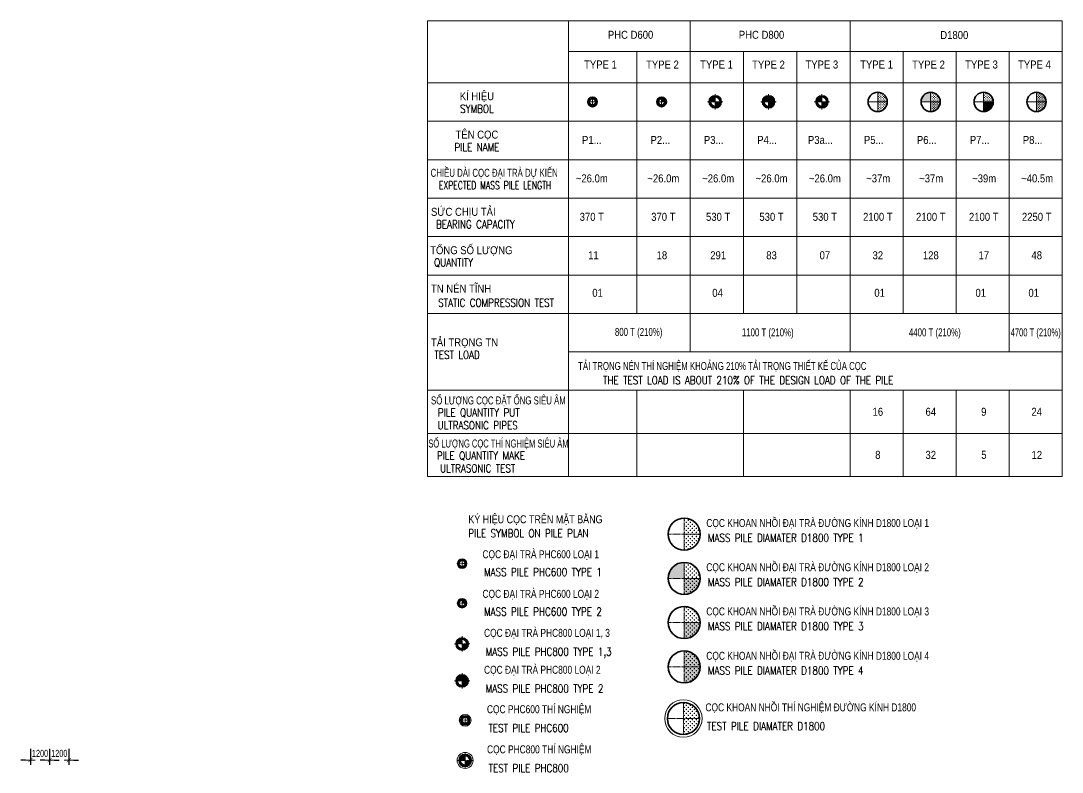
# Model space of a CAD drawing. Header units: millimetres. Extents: x -270655 to 676466, y -1281 to 105022.
# Drawn here: x 206000 to 271027, y 53356 to 100271 of the extents above; entities that cross this region are included whole.
import ezdxf
from ezdxf.enums import TextEntityAlignment as Align

# ---------------------------------------------------------------- set-up
doc = ezdxf.new("R2010")
doc.units = ezdxf.units.MM
doc.linetypes.add('CENTER2', pattern=[1.125, 0.75, -0.125, 0.125, -0.125])
doc.linetypes.add('HIDDEN2', pattern=[4.762499999999999, 3.175, -1.5875])
doc.layers.get('0').update_dxf_attribs({"lineweight": 20})
doc.layers.get('Defpoints').update_dxf_attribs({"color": 151, "lineweight": 9})
for name, color, linetype, lineweight in [('CHI', 3, 'Continuous', 20), ('NDC_S_AXIS', 5, 'CENTER2', 13), ('NDC_S_BEAM', 3, 'HIDDEN2', 20), ('NDC_S_CONTINUOUS', 3, 'Continuous', 20), ('NDC_S_DIM', 1, 'Continuous', 15), ('NDC_S_ENG TEXT', 2, 'Continuous', 20), ('NDC_S_HATCH MATERIAL', 8, 'Continuous', 13), ('NDC_S_PILE', 4, 'Continuous', 35), ('NDC_S_VN TEXT', 7, 'Continuous', 20), ('Text', 7, 'Continuous', 20)]:
    doc.layers.add(name, color=color, linetype=linetype, lineweight=lineweight)
doc.styles.add('NDC_ARIAL', font='arial.ttf', dxfattribs={"width": 0.85})
doc.styles.add('NDC_DIM', font='', dxfattribs={"width": 0.75})
doc.styles.add('NDC_EN TXT', font='romans.shx', dxfattribs={"width": 0.8})
doc.styles.add('NDC_VIE TXT', font='arial.ttf', dxfattribs={"width": 0.8})
doc.styles.get('NDC_DIM').set_extended_font_data('Dotum')
doc.dimstyles.new('NDC_dim_200', dxfattribs={"dimscale": 200, "dimtxt": 2.2, "dimasz": 1.5, "dimexe": 1.5, "dimexo": 2.5, "dimgap": 1, "dimtad": 1, "dimdec": 0, "dimzin": 0, "dimdsep": 46, "dimtxsty": 'NDC_DIM', "dimblk": 'DIMMARK', "dimcen": 0.09, "dimdle": 1.2, "dimclrd": 1, "dimclre": 1, "dimclrt": 3, "dimadec": 0, "dimazin": 0, "dimtfac": 1, "dimtdec": 0, "dimtix": 1, "dimtofl": 0, "dimtmove": 0, "dimatfit": 3, "dimfxl": 6, "dimfxlon": 1, "dimtolj": 1, "dimtzin": 0, "dimarcsym": 0})
pattern_1 = [(0, (-1017.944527687039, -28199.02566761052), (0, 55.88), [40.64, -15.24]), (90, (-1017.944527687039, -28199.02566761052), (-55.88, 3.421663156817705e-15), [40.64, -15.24])]

# ---------------------------------------------------------------- blocks, each defined once
blk = doc.blocks.new('P1000')
at = {"layer": 'NDC_S_AXIS', "ltscale": 250}
for p, q in [((-499.9999999999854, 0), (499.9999999999854, 0)), ((1.455191522836685e-11, 500), (-1.455191522836685e-11, -500))]:
    blk.add_line(p, q, dxfattribs=at)
at = {"layer": 'NDC_S_PILE'}
blk.add_circle((1.455191522836685e-11, 0), 500, dxfattribs=at)
blk = doc.blocks.new('D2000')
at = {"layer": 'NDC_S_HATCH MATERIAL'}
h = blk.add_hatch(dxfattribs=at)
h.set_pattern_fill('CROSS', color=256, scale=20)
h.set_pattern_definition([(0, (0, 0), (127, 127), [63.5, -190.5]), (90, (31.75, -31.75), (-127, 127), [63.5, -190.5])])
h.paths.add_polyline_path([(2.91038304567337e-11, 1000), (-5.684341886080801e-14, 0), (1000.000000000029, 0, 0.4142135623730951)])
h.paths.add_polyline_path([(1000.000000000029, 0), (-5.684341886080801e-14, -5.684341886080801e-14), (-2.91038304567337e-11, -1000, 0.4142135623731121)])
at = {"layer": 'NDC_S_AXIS', "ltscale": 250}
for p, q in [((2.91038304567337e-11, 1000), (-2.91038304567337e-11, -1000)), ((-999.9999999999709, 0), (1000.000000000029, 0))]:
    blk.add_line(p, q, dxfattribs=at)
at = {"layer": 'NDC_S_PILE'}
blk.add_circle((2.91038304567337e-11, 0), 1000, dxfattribs=at)
blk = doc.blocks.new('DIMMARK')
at = {"layer": 'NDC_S_DIM', "color": 1}
blk.add_line((-1.5, 0), (1, 0), dxfattribs=at)
at = {"layer": 'NDC_S_DIM', "color": 2, "const_width": 0.1}
blk.add_lwpolyline([(-0.4242640687119285, -0.4242640687119285), (0.4242640687119285, 0.4242640687119285)], dxfattribs=at)
blk = doc.blocks.new('*D781')
at = {"layer": 'Defpoints', "color": 0, "transparency": 16777216}
for p in [(207800.0000000023, 55307.20478105498), (208999.9999999976, 55307.20478105498), (207800.0000000023, 54107.20478105498)]:
    blk.add_point(p, dxfattribs=at)
at = {"layer": 'NDC_S_DIM', "color": 1, "lineweight": -2, "transparency": 16777216}
for p, q in [((207800.0000000023, 54807.20478105498), (207800.0000000023, 53807.20478105498)), ((208999.9999999976, 54807.20478105498), (208999.9999999976, 53807.20478105498)), ((207500.0000000023, 54107.20478105498), (207200.0000000023, 54107.20478105498)), ((209299.9999999976, 54107.20478105498), (209599.9999999976, 54107.20478105498))]:
    blk.add_line(p, q, dxfattribs=at)
at = {"layer": 'NDC_S_DIM', "color": 1, "lineweight": -2, "transparency": 16777216, "xscale": 300, "yscale": 300, "zscale": 300}
blk.add_blockref('DIMMARK', (207800.0000000023, 54107.20478105498), dxfattribs=at)
at = {"layer": 'NDC_S_DIM', "color": 1, "lineweight": -2, "transparency": 16777216, "xscale": 300, "yscale": 300, "zscale": 300, "rotation": 180}
blk.add_blockref('DIMMARK', (208999.9999999976, 54107.20478105498), dxfattribs=at)
at = {"layer": 'NDC_S_DIM', "color": 3, "transparency": 16777216, "insert": (208400, 54527.50328851767), "char_height": 440.0000000000001, "attachment_point": 5, "style": 'NDC_DIM'}
blk.add_mtext('\\A1;1200', dxfattribs=at)
blk = doc.blocks.new('*D828')
at = {"layer": 'Defpoints', "color": 0, "transparency": 16777216}
for p in [(206600.000000007, 55307.20478105498), (207800.0000000023, 55307.20478105498), (207800.0000000023, 54107.20478105498)]:
    blk.add_point(p, dxfattribs=at)
at = {"layer": 'NDC_S_DIM', "color": 1, "lineweight": -2, "transparency": 16777216}
for p, q in [((206600.000000007, 54807.20478105498), (206600.000000007, 53807.20478105498)), ((207800.0000000023, 54807.20478105498), (207800.0000000023, 53807.20478105498)), ((206300.000000007, 54107.20478105498), (206000.000000007, 54107.20478105498)), ((208100.0000000023, 54107.20478105498), (208400.0000000023, 54107.20478105498))]:
    blk.add_line(p, q, dxfattribs=at)
at = {"layer": 'NDC_S_DIM', "color": 1, "lineweight": -2, "transparency": 16777216, "xscale": 300, "yscale": 300, "zscale": 300}
blk.add_blockref('DIMMARK', (206600.000000007, 54107.20478105498), dxfattribs=at)
at = {"layer": 'NDC_S_DIM', "color": 1, "lineweight": -2, "transparency": 16777216, "xscale": 300, "yscale": 300, "zscale": 300, "rotation": 180}
blk.add_blockref('DIMMARK', (207800.0000000023, 54107.20478105498), dxfattribs=at)
at = {"layer": 'NDC_S_DIM', "color": 3, "transparency": 16777216, "insert": (207200.0000000047, 54527.50328851767), "char_height": 440.0000000000001, "attachment_point": 5, "style": 'NDC_DIM'}
blk.add_mtext('\\A1;1200', dxfattribs=at)

msp = doc.modelspace()

# ---------------------------------------------------------------- hatches: boundary and pattern name
h = msp.add_hatch(color=251)
h.dxf.hatch_style = 1
edge = h.paths.add_edge_path()
edge.add_line((249361.0153316519, 95615.67077189), (249361.0153316519, 95495.67077189))
edge.add_arc((249361.7926808068, 95216.44812104493), 279.2237329036704, -0.15950966221589624, 90.15950966221658, ccw=False)
edge.add_line((249641.0153316519, 95215.67077189), (249761.0153316519, 95215.67077189))
edge.add_arc((249361.0153316519, 95215.67077189), 400, 0, 90.00000000000001)
edge = h.paths.add_edge_path()
edge.add_line((249761.0153316519, 95215.67077189), (249641.0153316519, 95215.67077189))
edge.add_arc((249361.0153316519, 95215.67077189), 279.9999999999998, -90.00000000000398, 1.1368683772161603e-13, ccw=False)
edge.add_line((249361.0153316519, 94935.67077189), (249361.0153316519, 94815.67077189))
edge.add_arc((249361.0153316519, 95215.67077189), 400.0000000000001, 269.9999999999966, 360)
edge = h.paths.add_edge_path()
edge.add_line((249081.0153316519, 95215.67077189), (248961.0153316519, 95215.67077189))
edge.add_arc((249361.0153316519, 95215.67077189), 400.0000000000002, 180, 269.9999999999966)
edge.add_line((249361.0153316519, 94815.67077189), (249361.0153316519, 94935.67077189))
edge.add_arc((249361.0153316519, 95215.67077189), 279.9999999999999, 180, 269.99999999999596, ccw=False)
edge = h.paths.add_edge_path()
edge.add_line((249361.0153316519, 95495.67077189), (249361.0153316519, 95615.67077189))
edge.add_arc((249361.0153316519, 95215.67077189), 400, 90, 180)
edge.add_line((248961.0153316519, 95215.67077189), (249081.0153316519, 95215.67077189))
edge.add_arc((249360.2379824969, 95216.44812104492), 279.2237329036704, 89.84049033778479, 180.1595096622159, ccw=False)
h = msp.add_hatch(color=251)
h.dxf.hatch_style = 1
edge = h.paths.add_edge_path()
edge.add_line((252692.5461812279, 95615.67077189), (252692.5461812279, 95495.67077189))
edge.add_arc((252693.3235303828, 95216.44812104493), 279.2237329036704, -0.15950966221589624, 90.15950966221658, ccw=False)
edge.add_line((252972.5461812279, 95215.67077189), (253092.5461812279, 95215.67077189))
edge.add_arc((252692.5461812279, 95215.67077189), 400, 0, 90.00000000000001)
edge = h.paths.add_edge_path()
edge.add_line((253092.5461812279, 95215.67077189), (252972.5461812279, 95215.67077189))
edge.add_arc((252692.5461812279, 95215.67077189), 279.9999999999998, -90.00000000000398, 1.1368683772161603e-13, ccw=False)
edge.add_line((252692.5461812279, 94935.67077189), (252692.5461812279, 94815.67077189))
edge.add_arc((252692.5461812279, 95215.67077189), 400.0000000000001, 269.9999999999966, 360)
edge = h.paths.add_edge_path()
edge.add_line((252412.5461812279, 95215.67077189), (252292.5461812279, 95215.67077189))
edge.add_arc((252692.5461812279, 95215.67077189), 400.0000000000002, 180, 269.9999999999966)
edge.add_line((252692.5461812279, 94815.67077189), (252692.5461812279, 94935.67077189))
edge.add_arc((252692.5461812279, 95215.67077189), 279.9999999999999, 180, 269.99999999999596, ccw=False)
edge = h.paths.add_edge_path()
edge.add_line((252692.5461812279, 95495.67077189), (252692.5461812279, 95615.67077189))
edge.add_arc((252692.5461812279, 95215.67077189), 400, 90, 180)
edge.add_line((252292.5461812279, 95215.67077189), (252412.5461812279, 95215.67077189))
edge.add_arc((252691.768832073, 95216.44812104492), 279.2237329036704, 89.84049033778479, 180.1595096622159, ccw=False)
h = msp.add_hatch(color=251)
h.dxf.hatch_style = 1
edge = h.paths.add_edge_path()
edge.add_line((256024.0770308039, 95615.67077189), (256024.0770308039, 95495.67077189))
edge.add_arc((256024.8543799588, 95216.44812104493), 279.2237329036704, -0.15950966221589624, 90.15950966221658, ccw=False)
edge.add_line((256304.0770308039, 95215.67077189), (256424.0770308039, 95215.67077189))
edge.add_arc((256024.0770308039, 95215.67077189), 400, 0, 90.00000000000001)
edge = h.paths.add_edge_path()
edge.add_line((256424.0770308039, 95215.67077189), (256304.0770308039, 95215.67077189))
edge.add_arc((256024.0770308039, 95215.67077189), 279.9999999999998, -90.00000000000398, 1.1368683772161603e-13, ccw=False)
edge.add_line((256024.0770308039, 94935.67077189), (256024.0770308039, 94815.67077189))
edge.add_arc((256024.0770308039, 95215.67077189), 400.0000000000001, 269.9999999999966, 360)
edge = h.paths.add_edge_path()
edge.add_line((255744.0770308039, 95215.67077189), (255624.0770308039, 95215.67077189))
edge.add_arc((256024.0770308039, 95215.67077189), 400.0000000000002, 180, 269.9999999999966)
edge.add_line((256024.0770308039, 94815.67077189), (256024.0770308039, 94935.67077189))
edge.add_arc((256024.0770308039, 95215.67077189), 279.9999999999999, 180, 269.99999999999596, ccw=False)
edge = h.paths.add_edge_path()
edge.add_line((256024.0770308039, 95495.67077189), (256024.0770308039, 95615.67077189))
edge.add_arc((256024.0770308039, 95215.67077189), 400, 90, 180)
edge.add_line((255624.0770308039, 95215.67077189), (255744.0770308039, 95215.67077189))
edge.add_arc((256023.299681649, 95216.44812104492), 279.2237329036704, 89.84049033778479, 180.1595096622159, ccw=False)
h = msp.add_hatch(color=251)
h.dxf.hatch_style = 1
h.paths.add_polyline_path([(241698.853898011, 95509.85122137578), (241698.853898011, 95389.85122137578, -0.4142135623731102), (241878.853898011, 95209.85122137578), (241998.853898011, 95209.85122137578, 0.4142135623731007)])
h.paths.add_polyline_path([(241698.853898011, 95509.85122137578, 0.4142135623730894), (241398.853898011, 95209.85122137578), (241518.853898011, 95209.85122137578, -0.4142135623730799), (241698.853898011, 95389.85122137578)])
h.paths.add_polyline_path([(241518.853898011, 95209.85122137578), (241398.853898011, 95209.85122137578, 0.4142135623730724), (241698.853898011, 94909.85122137578), (241698.853898011, 95029.85122137578, -0.4142135623730629)])
h.paths.add_polyline_path([(241998.853898011, 95209.85122137578), (241878.853898011, 95209.85122137578, -0.4142135623731272), (241698.853898011, 95029.85122137578), (241698.853898011, 94909.85122137578, 0.4142135623731178)])
h = msp.add_hatch(color=251)
h.dxf.hatch_style = 1
h.paths.add_polyline_path([(246012.7064421921, 95509.85122137578), (246012.7064421921, 95389.85122137578, -0.4142135623731102), (246192.7064421921, 95209.85122137578), (246312.7064421921, 95209.85122137578, 0.4142135623731007)])
h.paths.add_polyline_path([(246012.7064421921, 95509.85122137578, 0.4142135623730894), (245712.7064421921, 95209.85122137578), (245832.7064421921, 95209.85122137578, -0.4142135623730799), (246012.7064421921, 95389.85122137578)])
h.paths.add_polyline_path([(245832.7064421921, 95209.85122137578), (245712.7064421921, 95209.85122137578, 0.4142135623730724), (246012.7064421921, 94909.85122137578), (246012.7064421921, 95029.85122137578, -0.4142135623730629)])
h.paths.add_polyline_path([(246312.7064421921, 95209.85122137578), (246192.7064421921, 95209.85122137578, -0.4142135623731272), (246012.7064421921, 95029.85122137578), (246012.7064421921, 94909.85122137578, 0.4142135623731178)])
h = msp.add_hatch()
h.set_pattern_fill('ANGLE', color=251, scale=8)
h.set_pattern_definition([(0, (611.8376423856243, -2276.031355605111), (0, 55.88), [40.64, -15.24]), (90, (611.8376423856243, -2276.031355605111), (-55.88, 3.421663156817705e-15), [40.64, -15.24])])
h.paths.add_polyline_path([(246012.7064421921, 95389.85122137578), (246012.7064421921, 95209.85122137578), (246192.7064421921, 95209.85122137578, 0.4142135623730951)])
h = msp.add_hatch()
h.set_pattern_fill('ANGLE', color=251, scale=8)
h.set_pattern_definition([(0, (249361.0153316519, 95215.67077189), (0, 55.88000000000001), [40.64, -15.24]), (90, (249361.0153316519, 95215.67077189), (-55.88000000000001, 3.421663156817705e-15), [40.64, -15.24])])
edge = h.paths.add_edge_path()
edge.add_arc((249360.2379824969, 95216.44812104493), 279.2237329036701, 89.84049033778477, 180.1595096622159)
edge.add_line((249081.0153316519, 95215.67077189), (249361.0153316519, 95215.67077189))
edge.add_line((249361.0153316519, 95215.67077189), (249361.0153316519, 95495.67077189))
edge = h.paths.add_edge_path()
edge.add_line((249641.0153316519, 95215.67077189), (249361.0153316519, 95215.67077189))
edge.add_line((249361.0153316519, 95215.67077189), (249361.0153316519, 94935.67077189))
edge.add_arc((249361.7926808068, 95214.89342273508), 279.2237329036707, 269.8404903377801, 360.1595096622158)
h = msp.add_hatch()
h.set_pattern_fill('ANGLE', color=251, scale=8)
h.set_pattern_definition([(0, (252692.5461812279, 95215.67077189), (0, 55.88000000000001), [40.64, -15.24]), (90, (252692.5461812279, 95215.67077189), (-55.88000000000001, 3.421663156817705e-15), [40.64, -15.24])])
edge = h.paths.add_edge_path()
edge.add_arc((252691.768832073, 95216.44812104493), 279.2237329036701, 89.84049033778477, 180.1595096622159)
edge.add_line((252412.5461812279, 95215.67077189), (252692.5461812279, 95215.67077189))
edge.add_line((252692.5461812279, 95215.67077189), (252692.5461812279, 95495.67077189))
edge = h.paths.add_edge_path()
edge.add_line((252972.5461812279, 95215.67077189), (252692.5461812279, 95215.67077189))
edge.add_line((252692.5461812279, 95215.67077189), (252692.5461812279, 94935.67077189))
edge.add_arc((252693.3235303828, 95214.89342273508), 279.2237329036707, 269.8404903377801, 360.1595096622158)
h = msp.add_hatch()
h.set_pattern_fill('ANGLE', color=251, scale=8)
h.set_pattern_definition([(0, (611.8376423856826, -2276.031355605111), (0, 55.88), [40.64, -15.24]), (90, (611.8376423856826, -2276.031355605111), (-55.88, 3.421663156817705e-15), [40.64, -15.24])])
h.paths.add_polyline_path([(252692.5461812279, 95495.67077189), (252692.5461812279, 95215.67077189), (252972.5461812279, 95215.67077189, 0.4142135623730951)])
h = msp.add_hatch()
h.set_pattern_fill('ANGLE', color=251, scale=8)
h.set_pattern_definition([(0, (256024.0770308039, 95215.67077189), (0, 55.88000000000001), [40.64, -15.24]), (90, (256024.0770308039, 95215.67077189), (-55.88000000000001, 3.421663156817705e-15), [40.64, -15.24])])
edge = h.paths.add_edge_path()
edge.add_arc((256023.299681649, 95216.44812104493), 279.2237329036701, 89.84049033778477, 180.1595096622159)
edge.add_line((255744.0770308039, 95215.67077189), (256024.0770308039, 95215.67077189))
edge.add_line((256024.0770308039, 95215.67077189), (256024.0770308039, 95495.67077189))
edge = h.paths.add_edge_path()
edge.add_line((256304.0770308039, 95215.67077189), (256024.0770308039, 95215.67077189))
edge.add_line((256024.0770308039, 95215.67077189), (256024.0770308039, 94935.67077189))
edge.add_arc((256024.8543799588, 95214.89342273508), 279.2237329036707, 269.8404903377801, 360.1595096622158)
h = msp.add_hatch(color=251)
h.dxf.hatch_style = 1
h.paths.add_polyline_path([(233556.1459131301, 66677.94369030654), (233556.1459131301, 66557.94369030654, -0.4142135623731102), (233736.1459131301, 66377.94369030654), (233856.1459131301, 66377.94369030654, 0.4142135623731007)])
h.paths.add_polyline_path([(233556.1459131301, 66677.94369030654, 0.4142135623730894), (233256.1459131301, 66377.94369030654), (233376.1459131301, 66377.94369030654, -0.4142135623730799), (233556.1459131301, 66557.94369030654)])
h.paths.add_polyline_path([(233376.1459131301, 66377.94369030654), (233256.1459131301, 66377.94369030654, 0.4142135623730724), (233556.1459131301, 66077.94369030654), (233556.1459131301, 66197.94369030654, -0.4142135623730629)])
h.paths.add_polyline_path([(233856.1459131301, 66377.94369030654), (233736.1459131301, 66377.94369030654, -0.4142135623731272), (233556.1459131301, 66197.94369030654), (233556.1459131301, 66077.94369030654, 0.4142135623731178)])
h = msp.add_hatch(color=251)
h.dxf.hatch_style = 1
h.paths.add_polyline_path([(233556.1459131301, 64204.95835919099), (233556.1459131301, 64084.95835919099, -0.4142135623731102), (233736.1459131301, 63904.95835919099), (233856.1459131301, 63904.95835919099, 0.4142135623731007)])
h.paths.add_polyline_path([(233556.1459131301, 64204.95835919099, 0.4142135623730894), (233256.1459131301, 63904.95835919099), (233376.1459131301, 63904.95835919099, -0.4142135623730799), (233556.1459131301, 64084.95835919099)])
h.paths.add_polyline_path([(233376.1459131301, 63904.95835919099), (233256.1459131301, 63904.95835919099, 0.4142135623730724), (233556.1459131301, 63604.95835919099), (233556.1459131301, 63724.95835919099, -0.4142135623730629)])
h.paths.add_polyline_path([(233856.1459131301, 63904.95835919099), (233736.1459131301, 63904.95835919099, -0.4142135623731272), (233556.1459131301, 63724.95835919099), (233556.1459131301, 63604.95835919099, 0.4142135623731178)])
h = msp.add_hatch(color=251)
h.dxf.hatch_style = 1
edge = h.paths.add_edge_path()
edge.add_line((233556.1459131301, 61761.85824438211), (233556.1459131301, 61641.85824438211))
edge.add_arc((233556.9232622851, 61362.63559353704), 279.2237329036704, -0.15950966221589624, 90.15950966221658, ccw=False)
edge.add_line((233836.1459131301, 61361.85824438211), (233956.1459131301, 61361.85824438211))
edge.add_arc((233556.1459131301, 61361.85824438211), 400, 0, 90.00000000000001)
edge = h.paths.add_edge_path()
edge.add_line((233956.1459131301, 61361.85824438211), (233836.1459131301, 61361.85824438211))
edge.add_arc((233556.1459131301, 61361.85824438211), 279.9999999999998, -90.00000000000398, 1.1368683772161603e-13, ccw=False)
edge.add_line((233556.1459131301, 61081.85824438211), (233556.1459131301, 60961.85824438211))
edge.add_arc((233556.1459131301, 61361.85824438211), 400.0000000000001, 269.9999999999966, 360)
edge = h.paths.add_edge_path()
edge.add_line((233276.1459131301, 61361.85824438211), (233156.1459131301, 61361.85824438211))
edge.add_arc((233556.1459131301, 61361.85824438211), 400.0000000000002, 180, 269.9999999999966)
edge.add_line((233556.1459131301, 60961.85824438211), (233556.1459131301, 61081.85824438211))
edge.add_arc((233556.1459131301, 61361.85824438211), 279.9999999999999, 180, 269.99999999999596, ccw=False)
edge = h.paths.add_edge_path()
edge.add_line((233556.1459131301, 61641.85824438211), (233556.1459131301, 61761.85824438211))
edge.add_arc((233556.1459131301, 61361.85824438211), 400, 90, 180)
edge.add_line((233156.1459131301, 61361.85824438211), (233276.1459131301, 61361.85824438211))
edge.add_arc((233555.3685639752, 61362.63559353702), 279.2237329036704, 89.84049033778479, 180.1595096622159, ccw=False)
h = msp.add_hatch()
h.set_pattern_fill('ANGLE', color=251, scale=8)
h.set_pattern_definition([(0, (233556.1459131301, 61361.85824438211), (0, 55.88000000000001), [40.64, -15.24]), (90, (233556.1459131301, 61361.85824438211), (-55.88000000000001, 3.421663156817705e-15), [40.64, -15.24])])
edge = h.paths.add_edge_path()
edge.add_arc((233555.3685639752, 61362.63559353704), 279.2237329036701, 89.84049033778477, 180.1595096622159)
edge.add_line((233276.1459131301, 61361.85824438211), (233556.1459131301, 61361.85824438211))
edge.add_line((233556.1459131301, 61361.85824438211), (233556.1459131301, 61641.85824438211))
edge = h.paths.add_edge_path()
edge.add_line((233836.1459131301, 61361.85824438211), (233556.1459131301, 61361.85824438211))
edge.add_line((233556.1459131301, 61361.85824438211), (233556.1459131301, 61081.85824438211))
edge.add_arc((233556.9232622851, 61361.08089522719), 279.2237329036707, 269.8404903377801, 360.1595096622158)
h = msp.add_hatch(color=251)
h.dxf.hatch_style = 1
edge = h.paths.add_edge_path()
edge.add_line((233556.1459131301, 59457.5785329348), (233556.1459131301, 59337.5785329348))
edge.add_arc((233556.9232622851, 59058.35588208973), 279.2237329036704, -0.15950966221589624, 90.15950966221658, ccw=False)
edge.add_line((233836.1459131301, 59057.5785329348), (233956.1459131301, 59057.5785329348))
edge.add_arc((233556.1459131301, 59057.5785329348), 400, 0, 90.00000000000001)
edge = h.paths.add_edge_path()
edge.add_line((233956.1459131301, 59057.5785329348), (233836.1459131301, 59057.5785329348))
edge.add_arc((233556.1459131301, 59057.5785329348), 279.9999999999998, -90.00000000000398, 1.1368683772161603e-13, ccw=False)
edge.add_line((233556.1459131301, 58777.5785329348), (233556.1459131301, 58657.5785329348))
edge.add_arc((233556.1459131301, 59057.5785329348), 400.0000000000001, 269.9999999999966, 360)
edge = h.paths.add_edge_path()
edge.add_line((233276.1459131301, 59057.5785329348), (233156.1459131301, 59057.5785329348))
edge.add_arc((233556.1459131301, 59057.5785329348), 400.0000000000002, 180, 269.9999999999966)
edge.add_line((233556.1459131301, 58657.5785329348), (233556.1459131301, 58777.5785329348))
edge.add_arc((233556.1459131301, 59057.5785329348), 279.9999999999999, 180, 269.99999999999596, ccw=False)
edge = h.paths.add_edge_path()
edge.add_line((233556.1459131301, 59337.5785329348), (233556.1459131301, 59457.5785329348))
edge.add_arc((233556.1459131301, 59057.5785329348), 400, 90, 180)
edge.add_line((233156.1459131301, 59057.5785329348), (233276.1459131301, 59057.5785329348))
edge.add_arc((233555.3685639752, 59058.35588208972), 279.2237329036704, 89.84049033778479, 180.1595096622159, ccw=False)
h = msp.add_hatch()
h.set_pattern_fill('ANGLE', color=251, scale=8)
h.set_pattern_definition([(0, (233556.1459131301, 59057.5785329348), (0, 55.88000000000001), [40.64, -15.24]), (90, (233556.1459131301, 59057.5785329348), (-55.88000000000001, 3.421663156817705e-15), [40.64, -15.24])])
edge = h.paths.add_edge_path()
edge.add_arc((233555.3685639752, 59058.35588208973), 279.2237329036701, 89.84049033778477, 180.1595096622159)
edge.add_line((233276.1459131301, 59057.5785329348), (233556.1459131301, 59057.5785329348))
edge.add_line((233556.1459131301, 59057.5785329348), (233556.1459131301, 59337.5785329348))
edge = h.paths.add_edge_path()
edge.add_line((233836.1459131301, 59057.5785329348), (233556.1459131301, 59057.5785329348))
edge.add_line((233556.1459131301, 59057.5785329348), (233556.1459131301, 58777.5785329348))
edge.add_arc((233556.9232622851, 59056.80118377988), 279.2237329036707, 269.8404903377801, 360.1595096622158)
h = msp.add_hatch(color=251)
h.dxf.hatch_style = 1
h.paths.add_polyline_path([(233744.2018973706, 56896.19626140766), (233744.2018973706, 56776.19626140766, -0.4142135623731102), (233924.2018973706, 56596.19626140766), (234044.2018973706, 56596.19626140766, 0.4142135623731007)])
h.paths.add_polyline_path([(233744.2018973706, 56896.19626140766, 0.4142135623730894), (233444.2018973706, 56596.19626140766), (233564.2018973706, 56596.19626140766, -0.4142135623730799), (233744.2018973706, 56776.19626140766)])
h.paths.add_polyline_path([(233564.2018973706, 56596.19626140766), (233444.2018973706, 56596.19626140766, 0.4142135623730724), (233744.2018973706, 56296.19626140766), (233744.2018973706, 56416.19626140766, -0.4142135623730629)])
h.paths.add_polyline_path([(234044.2018973706, 56596.19626140766), (233924.2018973706, 56596.19626140766, -0.4142135623731272), (233744.2018973706, 56416.19626140766), (233744.2018973706, 56296.19626140766, 0.4142135623731178)])
h = msp.add_hatch(color=251)
h.dxf.hatch_style = 1
edge = h.paths.add_edge_path()
edge.add_line((233744.2018973706, 54488.08128541298), (233744.2018973706, 54368.08128541298))
edge.add_arc((233744.9792465255, 54088.85863456791), 279.2237329036704, -0.15950966221589624, 90.15950966221658, ccw=False)
edge.add_line((234024.2018973706, 54088.08128541298), (234144.2018973706, 54088.08128541298))
edge.add_arc((233744.2018973706, 54088.08128541298), 400, 0, 90.00000000000001)
edge = h.paths.add_edge_path()
edge.add_line((234144.2018973706, 54088.08128541298), (234024.2018973706, 54088.08128541298))
edge.add_arc((233744.2018973706, 54088.08128541298), 279.9999999999998, -90.00000000000398, 1.1368683772161603e-13, ccw=False)
edge.add_line((233744.2018973706, 53808.08128541298), (233744.2018973706, 53688.08128541298))
edge.add_arc((233744.2018973706, 54088.08128541298), 400.0000000000001, 269.9999999999966, 360)
edge = h.paths.add_edge_path()
edge.add_line((233464.2018973706, 54088.08128541298), (233344.2018973706, 54088.08128541298))
edge.add_arc((233744.2018973706, 54088.08128541298), 400.0000000000002, 180, 269.9999999999966)
edge.add_line((233744.2018973706, 53688.08128541298), (233744.2018973706, 53808.08128541298))
edge.add_arc((233744.2018973706, 54088.08128541298), 279.9999999999999, 180, 269.99999999999596, ccw=False)
edge = h.paths.add_edge_path()
edge.add_line((233744.2018973706, 54368.08128541298), (233744.2018973706, 54488.08128541298))
edge.add_arc((233744.2018973706, 54088.08128541298), 400, 90, 180)
edge.add_line((233344.2018973706, 54088.08128541298), (233464.2018973706, 54088.08128541298))
edge.add_arc((233743.4245482157, 54088.85863456789), 279.2237329036704, 89.84049033778479, 180.1595096622159, ccw=False)
h = msp.add_hatch()
h.set_pattern_fill('ANGLE', color=251, scale=8)
h.set_pattern_definition([(0, (233744.2018973706, 54088.08128541298), (0, 55.88000000000001), [40.64, -15.24]), (90, (233744.2018973706, 54088.08128541298), (-55.88000000000001, 3.421663156817705e-15), [40.64, -15.24])])
edge = h.paths.add_edge_path()
edge.add_arc((233743.4245482157, 54088.85863456791), 279.2237329036701, 89.84049033778477, 180.1595096622159)
edge.add_line((233464.2018973706, 54088.08128541298), (233744.2018973706, 54088.08128541298))
edge.add_line((233744.2018973706, 54088.08128541298), (233744.2018973706, 54368.08128541298))
edge = h.paths.add_edge_path()
edge.add_line((234024.2018973706, 54088.08128541298), (233744.2018973706, 54088.08128541298))
edge.add_line((233744.2018973706, 54088.08128541298), (233744.2018973706, 53808.08128541298))
edge.add_arc((233744.9792465255, 54087.30393625806), 279.2237329036707, 269.8404903377801, 360.1595096622158)
at = {"layer": 'NDC_S_BEAM'}
h = msp.add_hatch(dxfattribs=at)
h.set_pattern_fill('ANGLE', color=8, scale=8)
h.set_pattern_definition(pattern_1)
h.paths.add_polyline_path([(233556.1459131301, 64084.95835919099), (233556.1459131301, 63904.95835919099), (233736.1459131301, 63904.95835919099, 0.4142135623730951)])
h = msp.add_hatch(dxfattribs=at)
h.set_pattern_fill('ANGLE', color=8, scale=8)
h.set_pattern_definition(pattern_1)
h.paths.add_polyline_path([(233556.1459131301, 59337.5785329348), (233556.1459131301, 59057.5785329348), (233836.1459131301, 59057.5785329348, 0.4142135623730951)])
at = {"layer": 'NDC_S_DIM'}
h = msp.add_hatch(color=251, dxfattribs=at)
h.dxf.hatch_style = 1
h.paths.add_polyline_path([(262814.4188267251, 95807.37522774251, 0.4142135623730951), (262214.4188267251, 95207.37522774251), (262814.4188267251, 95207.37522774251)])
h.paths.add_polyline_path([(263414.4188267251, 95207.37522774251), (262814.4188267251, 95207.37522774251), (262814.4188267251, 94607.37522774251, 0.4142135623730951)])
h = msp.add_hatch(color=251, dxfattribs=at)
h.dxf.hatch_style = 1
h.paths.add_polyline_path([(269429.0085276625, 95807.37522774251), (269429.0085276625, 95207.37522774251), (270029.0085276625, 95207.37522774251, 0.4142135623730951)])
h.paths.add_polyline_path([(270029.0085276625, 95207.37522774251), (269429.0085276625, 95207.37522774251), (269429.0085276625, 94607.37522774251, 0.4142135623730951)])
h = msp.add_hatch(color=251, dxfattribs=at)
h.dxf.hatch_style = 1
h.paths.add_polyline_path([(266721.713677194, 95207.37522774251), (266121.713677194, 95207.37522774251), (266121.713677194, 94607.37522774251, 0.4142135623730951)])
h = msp.add_hatch(color=251, dxfattribs=at)
h.dxf.hatch_style = 1
h.paths.add_polyline_path([(247426.2589486558, 66456.52929290928, 0.4142135623730951), (246426.2589486558, 65456.52929290928), (247426.2589486558, 65456.52929290928)])
h.paths.add_polyline_path([(248426.2589486558, 65456.52929290928), (247426.2589486558, 65456.52929290928), (247426.2589486558, 64456.52929290928, 0.4142135623731121)])
h = msp.add_hatch(color=251, dxfattribs=at)
h.dxf.hatch_style = 1
h.paths.add_polyline_path([(248426.2589486558, 62696.81750163235), (247426.2589486557, 62696.81750163235), (247426.2589486558, 61696.81750163235, 0.4142135623730951)])
h = msp.add_hatch(color=251, dxfattribs=at)
h.dxf.hatch_style = 1
edge = h.paths.add_edge_path()
edge.add_line((247426.2589486557, 60926.36771913731), (247426.2589486557, 59926.36771913731))
edge.add_line((247426.2589486557, 59926.36771913731), (248426.2589486557, 59926.36771913731))
edge.add_arc((247447.5022603589, 59947.61103084046), 978.9871976578347, 358.7566255775722, 451.2433744224279)
edge = h.paths.add_edge_path()
edge.add_line((248426.2589486557, 59926.36771913731), (247426.2589486557, 59926.36771913731))
edge.add_line((247426.2589486557, 59926.36771913731), (247426.2589486557, 58926.36771913731))
edge.add_arc((247426.2589486557, 59926.36771913734), 1000.000000000029, 270.0000000000017, 359.9999999999984)

# ---------------------------------------------------------------- linework, layer by layer
at = {"ltscale": 100}
for centre, radius in [((249361.0153316519, 95215.67077189, 6.456630234673467e-09), 400), ((252692.5461812279, 95215.67077189, 4.904240073740708e-09), 400), ((256024.0770308039, 95215.67077189, 8.285500054900313e-09), 400), ((241698.853898011, 95209.85122137578), 300), ((241698.853898011, 95209.85122137578), 180), ((246012.7064421921, 95209.85122137578), 300), ((246012.7064421921, 95209.85122137578), 180), ((249361.0153316519, 95215.67077189, 6.456630234673467e-09), 280), ((252692.5461812279, 95215.67077189, 4.904240073740708e-09), 280), ((256024.0770308039, 95215.67077189, 8.285500054900313e-09), 280), ((233556.1459131301, 66377.94369030654, 9.10815886203166e-09), 300), ((233556.1459131301, 66377.94369030654, 9.10815886203166e-09), 180), ((233556.1459131301, 63904.95835919099, 9.10815886203166e-09), 300), ((233556.1459131301, 63904.95835919099, 9.10815886203166e-09), 180), ((233556.1459131301, 61361.85824438211, 9.10815886203166e-09), 400), ((233556.1459131301, 61361.85824438211, 9.10815886203166e-09), 280), ((233556.1459131301, 59057.5785329348, 9.10815886203166e-09), 400), ((233556.1459131301, 59057.5785329348, 9.10815886203166e-09), 280), ((233744.2018973706, 56596.19626140766), 300), ((233744.2018973706, 56596.19626140766), 180), ((233744.2018973706, 54088.08128541298), 400), ((233744.2018973706, 54088.08128541298), 280)]:
    msp.add_circle(centre, radius, dxfattribs=at)
at = {"layer": 'CHI', "color": 3}
for p, q in [((231386.5209818705, 100270.902346124), (231386.5209818705, 71819.14546871596, 6.993610643605486e-09)), ((231386.5209818705, 100270.902346124, -1.084873268199091e-09), (271026.7529101631, 100270.902346124, 1.10292298663239e-08)), ((240195.4150210245, 100270.902346124), (240195.4150210246, 71819.14546871596, 6.993610643605572e-09)), ((247802.9809595606, 100270.902346124, 5.754413097438911e-09), (247802.9809595605, 79598.55025339528, 1.07806216128274e-08)), ((257797.5735082886, 100270.902346124, 7.019490124753109e-09), (257797.5735082886, 79598.55025339528, 1.204569864014163e-08)), ((271026.7529101632, 100270.9023461239), (271026.7529101632, 71819.14546871604, 5.126111696981557e-09)), ((240195.4150210245, 98353.83682848212), (271026.7529101633, 98353.83682848212, 4.764626383956541e-09)), ((244471.4501099846, 98353.83682848212, 6.129984695208011e-09), (244471.4501099846, 81998.07035041266, 4.163811153793244e-09)), ((251134.5118091365, 98353.83682848212, 6.129984695208278e-09), (251134.5118091365, 81998.07035041266, 6.154731461609287e-09)), ((254466.0426587125, 98353.83682848212, 4.864070142855363e-09), (254466.0426587125, 81998.07035041266, 4.888816909256372e-09)), ((261104.8683587572, 98353.83682848234, 2.125350457887309e-09), (261104.8683587572, 81998.07035041275, 5.1740032096686e-09)), ((264412.1632092257, 98353.83682848234, -2.170354252249905e-09), (264412.1632092257, 81998.07035041275)), ((267719.4580596942, 98353.83682848234, -6.466058962387115e-09), (267719.4580596942, 79598.55025339546, -3.28627871088017e-09)), ((231386.5209818705, 96395.19092679434), (271026.7529101631, 96395.19092679434, 1.150795248861662e-08)), ((231386.5209818705, 93995.67083049232), (271026.7529101631, 93995.67083049232, 1.222603642205572e-08)), ((231386.5209818705, 91596.15073562082, 1.54810115441102e-09), (271026.7529101631, 91596.15073562083, 1.36622042889339e-08)), ((231386.5209818705, 89196.63063931877, 1.548101154410785e-09), (271026.7529101631, 89196.63063931877, 1.366220428893366e-08)), ((231386.5209818705, 86797.11054301672, 1.548101154410604e-09), (271026.7529101631, 86797.11054301672, 1.366220428893337e-08)), ((231386.5209818704, 84397.59044743003, -2.226198014035139e-09), (271026.752910163, 84397.59044743003, 2.770551298162576e-09)), ((231386.5209818705, 81998.07035041266), (271026.7529101631, 81998.07035041266, 1.236814242911006e-08)), ((240195.4150210246, 79598.55025339528, 9.211103114882086e-09), (271026.7529101631, 79598.55025339528, 1.869311205250066e-08)), ((231386.5209818705, 77199.0301592391, 1.152831772880325e-09), (271026.752910163, 77199.0301592391, 1.326693490740298e-08)), ((244471.4501099846, 77199.0301592391, 1.1454294091745e-08), (244471.4501099846, 71819.14546871596, 1.267208081389044e-08)), ((251134.5118091365, 77199.0301592391, 1.145429409174527e-08), (251134.5118091365, 71819.14546871596, 1.267208081389071e-08)), ((257797.5735082886, 77199.0301592391, 1.287810830312142e-08), (257797.5735082886, 71819.14546871604, 1.474442649441926e-08)), ((261104.8683587571, 77199.0301592391, 7.335737908491581e-09), (261104.8683587571, 71819.14546871604, 8.338527981828769e-09)), ((264412.1632092255, 77199.0301592391, 3.040033198354376e-09), (264412.1632092255, 71819.14546871604, 4.042823271691554e-09)), ((267719.4580596942, 77199.0301592391, 1.760740890545253e-08), (267719.4580596942, 71819.14546871604, 1.745368663496471e-08)), ((231386.5209818705, 74509.0878136199, 4.321780350043572e-09), (271026.752910163, 74509.0878136199, 1.64358834845663e-08)), ((231386.5209818705, 71819.14546871604, 7.532650192351767e-09), (271026.752910163, 71819.14546871604, 1.835677334847994e-08))]:
    msp.add_line(p, q, dxfattribs=at)
at = {"layer": 'NDC_S_AXIS', "ltscale": 250}
for p, q in [((249361.0153316519, 95695.67077189, 6.456630234673467e-09), (249361.0153316519, 94735.67077189, 6.456630234673467e-09)), ((252692.5461812279, 95695.67077189, 4.904240073740708e-09), (252692.5461812279, 94735.67077189, 4.904240073740708e-09)), ((256024.0770308039, 95695.67077189, 8.285500054900313e-09), (256024.0770308039, 94735.67077189, 8.285500054900313e-09)), ((241398.853898011, 95209.85122137578), (241998.853898011, 95209.85122137578)), ((241698.853898011, 95509.85122137578), (241698.853898011, 94909.85122137578)), ((245712.7064421921, 95209.85122137578), (246312.7064421921, 95209.85122137578)), ((246012.7064421921, 95509.85122137578), (246012.7064421921, 94909.85122137578)), ((248881.0153316519, 95215.67077189, 6.456630234673467e-09), (249841.0153316519, 95215.67077189, 6.456630234673467e-09)), ((252212.5461812279, 95215.67077189, 4.904240073740708e-09), (253172.5461812279, 95215.67077189, 4.904240073740708e-09)), ((255544.0770308039, 95215.67077189, 8.285500054900313e-09), (256504.0770308039, 95215.67077189, 8.285500054900313e-09)), ((233256.1459131301, 66377.94369030654, 9.10815886203166e-09), (233856.1459131301, 66377.94369030654, 9.10815886203166e-09)), ((233556.1459131301, 66677.94369030654, 9.10815886203166e-09), (233556.1459131301, 66077.94369030654, 9.10815886203166e-09)), ((233256.1459131301, 63904.95835919099, 9.10815886203166e-09), (233856.1459131301, 63904.95835919099, 9.10815886203166e-09)), ((233556.1459131301, 64204.95835919099, 9.10815886203166e-09), (233556.1459131301, 63604.95835919099, 9.10815886203166e-09)), ((233556.1459131301, 61841.85824438211, 9.10815886203166e-09), (233556.1459131301, 60881.85824438211, 9.10815886203166e-09)), ((233076.1459131301, 61361.85824438211, 9.10815886203166e-09), (234036.1459131301, 61361.85824438211, 9.10815886203166e-09)), ((233556.1459131301, 59537.5785329348, 9.10815886203166e-09), (233556.1459131301, 58577.5785329348, 9.10815886203166e-09)), ((233076.1459131301, 59057.5785329348, 9.10815886203166e-09), (234036.1459131301, 59057.5785329348, 9.10815886203166e-09)), ((233444.2018973706, 56596.19626140766), (234044.2018973706, 56596.19626140766)), ((233744.2018973706, 56896.19626140766), (233744.2018973706, 56296.19626140766)), ((233264.2018973706, 54088.08128541298), (234224.2018973706, 54088.08128541298)), ((233744.2018973706, 54568.08128541298), (233744.2018973706, 53608.08128541298))]:
    msp.add_line(p, q, dxfattribs=at)
at = {"layer": 'NDC_S_CONTINUOUS'}
for centre, radius in [((247374.540242258, 56706.93091402817), 1169.487083655724), ((233744.2018973706, 56596.19626140766), 369.5334511656547), ((233744.2018973706, 54088.08128541298), 501.2954988919664)]:
    msp.add_circle(centre, radius, dxfattribs=at)

# ---------------------------------------------------------------- block references
at = {"layer": 'NDC_S_DIM', "xscale": 0.5999999999999999, "yscale": 0.5999999999999999, "zscale": 0.5999999999999999}
for name, p in [('D2000', (259507.1239762566, 95207.37522774251, 7.724189798847835e-09)), ('D2000', (262814.4188267251, 95207.37522774251, 3.428485088710654e-09)), ('D2000', (266121.713677194, 95207.37522774251, 9.07690335374968e-09)), ('D2000', (269429.0085276625, 95207.37522774251, 4.78119864361247e-09)), ('P1000', (241698.853898011, 95209.85122137578)), ('P1000', (246012.7064421921, 95209.85122137578))]:
    msp.add_blockref(name, p, dxfattribs=at)
at = {"layer": 'NDC_S_DIM'}
for p in [(247426.2589486557, 68216.24108418621), (247426.2589486557, 59926.36771913731), (247374.540242258, 56706.93091402817)]:
    msp.add_blockref('D2000', p, dxfattribs=at)
at = {"layer": 'NDC_S_DIM', "xscale": -1, "rotation": 180}
for p in [(247426.2589486557, 65456.52929290928), (247426.2589486557, 62696.81750163235)]:
    msp.add_blockref('D2000', p, dxfattribs=at)

# ---------------------------------------------------------------- texts
at = {"layer": 'NDC_S_ENG TEXT', "style": 'NDC_EN TXT'}
for s, width, p in [('SYMBOL', 0.8, (234480.3930033072, 94776.11557670988, 1.277157417119673e-09)), ('PILE NAME', 0.8, (234480.3930033072, 92376.59548040785, 1.995241350558865e-09)), ('EXPECTED MASS PILE LENGTH', 0.7, (235612.0914180687, 89999.73218079963, 2.713325283998068e-09)), ('BEARING CAPACITY', 0.8, (234387.7162748714, 87563.64336344162, 2.952686595144387e-09)), ('QUANTITY', 0.8, (233025.240067351, 85164.1232676164, 2.952686595144317e-09)), ('STATIC COMPRESSION TEST', 0.8, (235679.4162558419, 82666.44350964695)), ('TEST LOAD', 0.8, (233241.4742588668, 79416.68210797488, 3.736590436254389e-09)), ('THE TEST LOAD IS ABOUT 210%%% OF THE DESIGN LOAD OF THE PILE', 0.8, (251421.3388527486, 77829.60860522962, 4.388745908088199e-09)), ('PILE QUANTITY PUT', 0.8, (234593.8303669234, 75786.08757144018, 1.958222228085237e-09)), ('ULTRASONIC PIPES', 0.8, (234526.7441846261, 75015.41313909707, 1.958222228085237e-09)), ('PILE QUANTITY MAKE', 0.8, (234734.113808656, 73096.14522582098, 5.127170805248483e-09)), ('ULTRASONIC TEST', 0.8, (234526.7441846261, 72325.47079347787, 5.127170805248483e-09))]:
    msp.add_text(s, height=499.9999999999999, dxfattribs=dict(at, width=width)).set_placement(p, align=Align.MIDDLE)
at = {"layer": 'NDC_S_ENG TEXT', "style": 'NDC_EN TXT', "width": 0.8}
for s, p in [('PILE SYMBOL ON PILE PLAN', (233944.3098448667, 68270.91090916257, 9.10815886203166e-09)), ('MASS PILE DIAMATER D1800 TYPE 1', (248902.3779402691, 67988.7048442445)), ('MASS PILE PHC600 TYPE 1', (234926.3341903747, 65851.3520786035, 9.10815886203166e-09)), ('MASS PILE DIAMATER D1800 TYPE 2', (248902.3779402691, 65228.99305296756)), ('MASS PILE PHC600 TYPE 2', (234926.3341903747, 63378.36674748795, 9.10815886203166e-09)), ('MASS PILE DIAMATER D1800 TYPE 3', (248902.3779402691, 62469.28126169063)), ('MASS PILE PHC800 TYPE 1,3', (235023.3014395298, 60879.97965777214, 9.10815886203166e-09)), ('MASS PILE DIAMATER D1800 TYPE 4', (248902.3779402691, 59698.83147919559)), ('MASS PILE PHC800 TYPE 2', (235023.3014395298, 58575.69994632484, 9.10815886203166e-09)), ('TEST PILE PHC600', (235203.9703495381, 56112.30661217563)), ('TEST PILE DIAMATER D1800', (248850.6592338714, 56229.39467456329)), ('TEST PILE PHC800', (235211.3574237702, 53606.20269880301))]:
    msp.add_text(s, height=499.9999999999999, dxfattribs=at).set_placement(p, align=Align.MIDDLE_LEFT)
at = {"layer": 'NDC_S_VN TEXT'}
for s, style, width, p in [('KÝ HIỆU CỌC TRÊN MẶT BẰNG', 'NDC_VIE TXT', 0.8, (233944.3098448667, 69146.87839262231, 9.10815886203166e-09)), ('CỌC KHOAN NHỒI ĐẠI TRÀ ĐƯỜNG KÍNH D1800 LOẠI 1 ', 'NDC_ARIAL', 0.75, (248805.3053210694, 68912.8325955949)), ('CỌC ĐẠI TRÀ PHC600 LOẠI 1', 'NDC_ARIAL', 0.75, (234829.261571175, 66964.388378309, 9.10815886203166e-09)), ('CỌC KHOAN NHỒI ĐẠI TRÀ ĐƯỜNG KÍNH D1800 LOẠI 2 ', 'NDC_ARIAL', 0.75, (248805.3053210694, 66153.12080431796)), ('CỌC ĐẠI TRÀ PHC600 LOẠI 2', 'NDC_ARIAL', 0.75, (234829.261571175, 64491.40304719345, 9.10815886203166e-09)), ('CỌC KHOAN NHỒI ĐẠI TRÀ ĐƯỜNG KÍNH D1800 LOẠI 3 ', 'NDC_ARIAL', 0.75, (248805.3053210694, 63393.40901304103)), ('CỌC ĐẠI TRÀ PHC800 LOẠI 1, 3', 'NDC_ARIAL', 0.75, (234926.22882033, 62054.10740912255, 9.10815886203166e-09)), ('CỌC KHOAN NHỒI ĐẠI TRÀ ĐƯỜNG KÍNH D1800 LOẠI 4 ', 'NDC_ARIAL', 0.75, (248805.3053210694, 60622.959230546)), ('CỌC ĐẠI TRÀ PHC800 LOẠI 2', 'NDC_ARIAL', 0.75, (234926.22882033, 59749.82769767524, 9.10815886203166e-09)), ('CỌC PHC600 THÍ NGHIỆM', 'NDC_ARIAL', 0.75, (235106.8977302191, 57286.43436352603)), ('CỌC KHOAN NHỒI THÍ NGHIỆM ĐƯỜNG KÍNH D1800', 'NDC_ARIAL', 0.75, (248753.5866146716, 57403.52242591369)), ('CỌC PHC800 THÍ NGHIỆM', 'NDC_ARIAL', 0.75, (235114.2848045705, 54780.33045015341))]:
    msp.add_text(s, height=499.9999999999999, dxfattribs=dict(at, style=style, width=width)).set_placement(p, align=Align.MIDDLE_LEFT)
at = {"layer": 'Text', "style": 'NDC_ARIAL'}
for s, width, p in [('PHC D600', 0.85, (244074.8173677631, 99399.5196032422)), ('PHC D800', 0.85, (252252.9841356146, 99399.5196032422)), ('D1800', 0.85, (264290.9950798623, 99384.26246785096, 4.340349681247847e-09)), ('TYPE 1', 0.85, (242193.8979507227, 97544.08261096387)), ('TYPE 2', 0.85, (246065.5325896376, 97544.08261096387)), ('TYPE 1', 0.85, (249443.4542058314, 97544.08261096387)), ('TYPE 2', 0.85, (252686.257903452, 97544.08261096387, -1.633307324165881e-09)), ('TYPE 3', 0.85, (256017.7887530279, 97544.08261096387, -2.899221876518793e-09)), ('TYPE 1', 0.85, (259438.0467545594, 97544.08261096387, 1.184159864081218e-09)), ('TYPE 2', 0.85, (262680.8504521799, 97544.08261096387, 1.184159864081218e-09)), ('TYPE 3', 0.85, (265988.1453026484, 97544.08261096387, -3.11154484605594e-09)), ('TYPE 4', 0.85, (269295.4401531169, 97544.08261096387, -7.40724955619315e-09)), ('KÍ HIỆU', 0.85, (234480.3930033072, 95578.27098489218, 1.277157417119673e-09)), ('TÊN CỌC', 0.85, (234480.3930033072, 93178.75088859015, 1.995241350558865e-09)), ('CHIỀU DÀI CỌC ĐẠI TRÀ DỰ KIẾN', 0.7, (235560.6101654352, 90801.88758898193, 2.713325283998068e-09)), ('SỨC CHỊU TẢI', 0.85, (233632.5401843413, 88365.79877162391, 2.952686595144387e-09)), ('TỔNG SỐ LƯỢNG', 0.85, (234130.90754383, 85966.2786757987, 2.952686595144317e-09)), ('TN NÉN TĨNH', 0.85, (233494.2557367905, 83620.08124804907)), ('01', 0.85, (242015.4195788078, 83287.08979010375, 2.691214262463815e-09)), ('04', 0.85, (249506.4820128962, 83287.08979010375, 5.530449347606315e-09)), ('01', 0.85, (259628.0612907669, 83287.08979010375, 6.303138422638843e-09)), ('01', 0.85, (265942.2837684412, 83287.08979010375, -1.194004375093697e-09)), ('01', 0.85, (269249.5786189097, 83287.08979010375, -5.489709085230907e-09)), ('800 T (210%%%)', 0.7, (244581.8386329793, 80782.89029717576, 4.06705061190537e-09)), ('1100 T (210%%%)', 0.7, (252642.0822352039, 80757.01152920854, 1.02242434044831e-08)), ('4400 T (210%%%)', 0.7, (263075.428923935, 80757.01152920854, 1.21967589667237e-08)), ('4700 T (210%%%)', 0.65, (269373.9233839324, 80757.01152920854, 8.017350702117092e-09)), ('TẢI TRỌNG TN', 0.85, (233708.6401160538, 80218.83751615717, 3.736590436254389e-09)), ('TẢI TRỌNG NÉN THÍ NGHIỆM KHOẢNG 210%%% TẢI TRỌNG THIẾT KẾ CỦA CỌC', 0.7, (249805.2854004315, 78739.99432683687, 4.388745908088199e-09)), ('SỐ LƯỢNG CỌC ĐẶT ỐNG SIÊU ÂM', 0.7, (235822.4617395027, 76588.24297962248, 1.958222228085237e-09)), ('16', 0.85, (259516.1082129737, 75860.38530206916, 1.17368615865735e-08)), ('64', 0.85, (262823.4030634423, 75860.38530206916, 9.29194639786892e-09)), ('9', 0.85, (266130.6979139107, 75860.38530206916, 4.996241687731712e-09)), ('24', 0.85, (269437.9927643792, 75860.38530206916)), ('SỐ LƯỢNG CỌC THÍ NGHIỆM SIÊU ÂM', 0.65, (235824.482544414, 73898.30063400327, 5.127170805248479e-09)), ('8', 0.85, (259516.1082129737, 73170.4429569268, 1.490581016373686e-08)), ('32', 0.85, (262823.4030634423, 73170.4429569268, 1.230365518224688e-08)), ('5', 0.85, (266137.8862752058, 73170.4429569268, 1.490581016373686e-08)), ('12', 0.85, (269445.1811256743, 73170.4429569268, 1.061010545359964e-08))]:
    msp.add_text(s, height=499.9999999999999, dxfattribs=dict(at, width=width)).set_placement(p, align=Align.MIDDLE)
at = {"layer": 'Text', "color": 5, "style": 'NDC_ARIAL', "width": 0.85}
for s, p in [('P1...', (241654.6513473614, 92831.84750461372, 3.356659417793708e-09)), ('~26.0m', (241654.6513473614, 90432.32740974221, 4.792827284671877e-09)), ('370 T', (241654.6513473614, 88032.8073136786, 5.989633840403698e-09)), ('11', (241754.1225031241, 85633.28721785339, 2.985925319236461e-09))]:
    msp.add_text(s, height=499.9999999999999, dxfattribs=at).set_placement(p, align=Align.MIDDLE)
at = {"layer": 'Text', "color": 4, "style": 'NDC_ARIAL', "width": 0.85}
for s, p in [('P2...', (245930.6864363214, 92831.84750461372, 5.69368449952246e-09)), ('~26.0m', (246120.9269002935, 90432.32740974221, 4.792827284672013e-09)), ('370 T', (246120.9269002935, 88032.8073136786, 5.989633840403834e-09)), ('18', (246030.1575920841, 85633.28721785339, 8.66439548952126e-09))]:
    msp.add_text(s, height=499.9999999999999, dxfattribs=at).set_placement(p, align=Align.MIDDLE)
at = {"layer": 'Text', "color": 1, "style": 'NDC_ARIAL', "width": 0.85}
for s, p in [('P3...', (249262.2172858974, 92831.84750461372, 9.035129588078712e-09)), ('~26.0m', (249545.7516633531, 90432.32740974221, 1.047129745495688e-08)), ('530 T', (249545.7516633531, 88032.8073136786, 1.166810401068871e-08)), ('291', (249545.7516633531, 85633.28721785339, 9.846004493824504e-09))]:
    msp.add_text(s, height=499.9999999999999, dxfattribs=at).set_placement(p, align=Align.MIDDLE)
at = {"layer": 'Text', "color": 2, "style": 'NDC_ARIAL', "width": 0.85}
for s, p in [('P4...', (252593.7481354735, 92831.84750461372, 7.482739427145955e-09)), ('~26.0m', (252877.2825129292, 90432.32740974221, 8.918907294023879e-09)), ('530 T', (252877.2825129291, 88032.8073136786, 1.011571384975595e-08)), ('83', (252877.2825129292, 85633.28721785339, 8.293614332891748e-09))]:
    msp.add_text(s, height=499.9999999999999, dxfattribs=at).set_placement(p, align=Align.MIDDLE)
at = {"layer": 'Text', "color": 30, "true_color": 0xf26722, "style": 'NDC_ARIAL', "width": 0.85}
for s, p in [('P3a...', (255925.2789850494, 92831.84750461372, 6.216824874793045e-09)), ('P7...', (265871.3995355628, 92831.84750461372, 8.845280428010654e-09)), ('~26.0m', (256208.8133625053, 90432.32740974221, 1.317325361266718e-08)), ('~39m', (266154.9339131378, 90432.32740974221, 1.028144829488881e-08)), ('530 T', (256208.8133625052, 88032.8073136786, 1.437006016839925e-08)), ('2100 T', (266130.6979139112, 88032.8073136786, 1.098586689833895e-08)), ('07', (256208.8133625052, 85633.28721785339, 1.254796065153505e-08)), ('17', (266130.6979139112, 85633.28721785339, 9.163767381474748e-09))]:
    msp.add_text(s, height=499.9999999999999, dxfattribs=at).set_placement(p, align=Align.MIDDLE)
at = {"layer": 'Text', "color": 6, "style": 'NDC_ARIAL', "width": 0.85}
for s, p in [('P5...', (259256.8098346254, 92831.84750461372, 1.030020661539294e-08)), ('~37m', (259540.3442122003, 90432.32740974221, 1.17363744822711e-08)), ('2100 T', (259516.1082129738, 88032.8073136786, 1.244079308572124e-08)), ('32', (259516.1082129738, 85633.28721785339, 1.061869356885703e-08))]:
    msp.add_text(s, height=499.9999999999999, dxfattribs=at).set_placement(p, align=Align.MIDDLE)
at = {"layer": 'Text', "color": 152, "true_color": 0x2776bb, "style": 'NDC_ARIAL', "width": 0.85}
for s, p in [('P6...', (262564.1046850943, 92831.84750461372, 1.594242876194287e-08)), ('~37m', (262847.6390626692, 90432.32740974221, 1.307062769445338e-08)), ('2100 T', (262823.4030634427, 88032.8073136786, 1.377504629790352e-08)), ('128', (262823.4030634427, 85633.28721785339, 1.275872748160482e-08))]:
    msp.add_text(s, height=499.9999999999999, dxfattribs=at).set_placement(p, align=Align.MIDDLE)
at = {"layer": 'Text', "color": 3, "style": 'NDC_ARIAL', "width": 0.85}
for s, p in [('P8...', (269178.6943860314, 92831.84750461372, 4.549575717873444e-09)), ('~40.5m', (269462.2287636063, 90432.32740974221, 5.985743584751603e-09)), ('2250 T', (269437.9927643797, 88032.8073136786, 6.690162188201742e-09)), ('48', (269437.9927643797, 85633.28721785339, 4.868062671337538e-09))]:
    msp.add_text(s, height=499.9999999999999, dxfattribs=at).set_placement(p, align=Align.MIDDLE)

# ---------------------------------------------------------------- dimensions: what is measured, and where the dimension line sits
at = {"layer": 'NDC_S_DIM'}
dim = msp.add_linear_dim(base=(207800.0000000023, 54107.20478105498), p1=(206600.000000007, 55307.20478105498), p2=(207800.0000000023, 55307.20478105498), angle=180, dimstyle='NDC_dim_200', dxfattribs=at)
dim.commit()
dim.dimension.update_dxf_attribs({"geometry": '*D828', "text_midpoint": (207200.0000000047, 54527.50328851767)})
dim = msp.add_linear_dim(base=(207800.0000000023, 54107.20478105498), p1=(208999.9999999976, 55307.20478105498), p2=(207800.0000000023, 55307.20478105498), dimstyle='NDC_dim_200', dxfattribs=at)
dim.commit()
dim.dimension.update_dxf_attribs({"geometry": '*D781', "text_midpoint": (208400, 54527.50328851767)})

doc.saveas('drawing.dxf')
